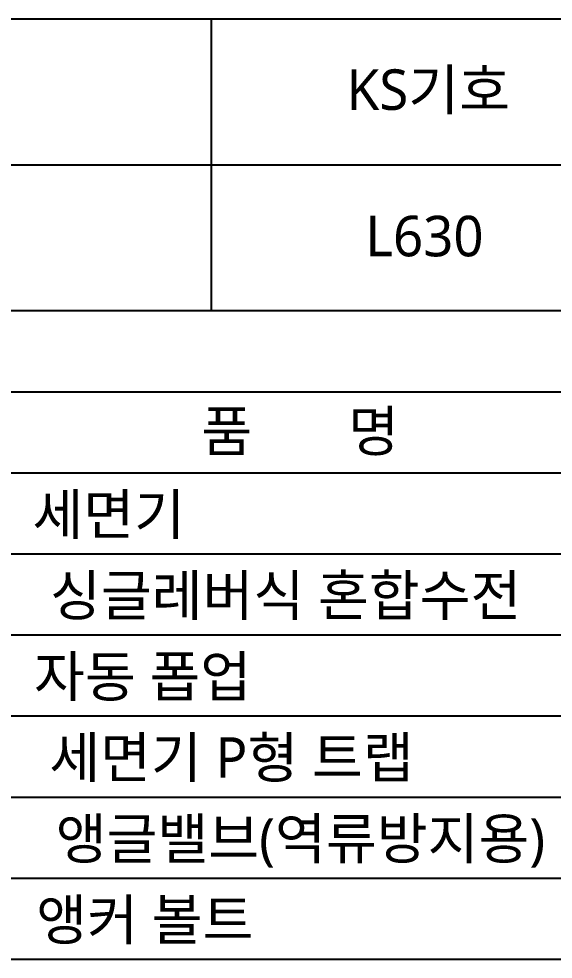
# Model space of a CAD drawing. Header units: millimetres. Extents: x 0 to 1800, y -67 to 2530.
# Drawn here: x 1171 to 1501, y 1950 to 2530 of the extents above; entities that cross this region are included whole.
import ezdxf
from ezdxf.enums import TextEntityAlignment as Align

# ---------------------------------------------------------------- set-up
doc = ezdxf.new("R2010")
doc.units = ezdxf.units.MM
doc.layers.add('TEXT', color=7, linetype='Continuous')
doc.layers.add('도각라인', color=7, linetype='Continuous')
doc.styles.add('맑은고딕_통일', font='malgun.ttf', dxfattribs={"height": 25})

msp = doc.modelspace()

# ---------------------------------------------------------------- linework, layer by layer
at = {"layer": '도각라인'}
for p, q in [((0, 2530), (1800, 2530)), ((1290, 2350), (1290, 2530)), ((520, 2440), (1800, 2440)), ((0, 2350), (1800, 2350)), ((955, 2300), (1770, 2300)), ((955, 2250), (1770, 2250)), ((955, 2200), (1770, 2200)), ((955, 2150), (1770, 2150)), ((955, 2100), (1770, 2100)), ((955, 2050), (1770, 2050)), ((955, 2000), (1770, 2000)), ((955, 1950), (1770, 1950))]:
    msp.add_line(p, q, dxfattribs=at)

# ---------------------------------------------------------------- texts
at = {"layer": 'TEXT', "style": '맑은고딕_통일'}
for s, p in [('KS기호', (1423.85, 2486.32)), ('L630', (1421.48, 2396)), ('품       명', (1344.82, 2275.73)), ('세면기', (1226.72, 2224.38)), ('싱글레버식 혼합수전', (1335.86, 2174.38)), ('자동 폽업', (1247.59, 2124.38)), ('세면기 P형 트랩', (1302.44, 2074.38)), ('앵글밸브(역류방지용)', (1344.97, 2024.38)), ('앵커 볼트', (1248.97, 1974.38))]:
    msp.add_text(s, height=25, dxfattribs=at).set_placement(p, align=Align.MIDDLE_CENTER)

doc.saveas('drawing.dxf')
